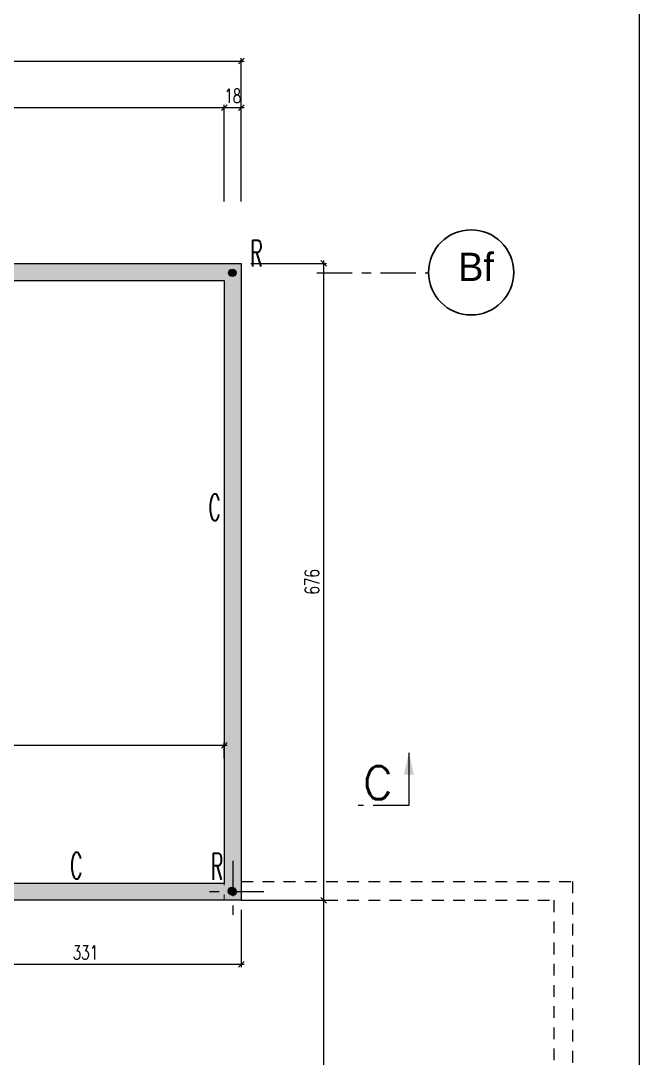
# Model space of a CAD drawing. Extents: x 308 to 437, y -199 to -146.
# Drawn here: x 430.57 to 437.13, y -175.51 to -164.49 of the extents above; entities that cross this region are included whole.
import ezdxf

# ---------------------------------------------------------------- set-up
doc = ezdxf.new("R2010")
doc.units = 0
doc.header["$LTSCALE"] = 0.5
doc.header["$MEASUREMENT"] = 0
for name, pattern in [('AXES2', [1.125, 0.75, -0.125, 0.125, -0.125]), ('CACHE', [0.375, 0.25, -0.125]), ('DISCONTINU2', [0.375, 0.25, -0.125])]:
    doc.linetypes.add(name, pattern=pattern)
doc.layers.get('DEFPOINTS').update_dxf_attribs({"linetype": 'CONTINUOUS'})
for name, color, linetype in [('1_AJSA_vue2', 13, 'CONTINUOUS'), ('A05-AXES', 13, 'AXES2'), ('A19-COTATIONS', 146, 'CONTINUOUS'), ('AXES', 6, 'AXES2'), ('CADRE-CART', 7, 'CONTINUOUS'), ('COTATION', 7, 'CONTINUOUS'), ('MURS', 3, 'CONTINUOUS'), ('POCHAGE', 254, 'CONTINUOUS'), ('RAID', 1, 'CONTINUOUS'), ('RDC', 7, 'DISCONTINU2'), ('REP-COUPES', 5, 'CONTINUOUS'), ('REPERE-CHAI', 4, 'CONTINUOUS'), ('REPERE-RAID', 4, 'CONTINUOUS')]:
    doc.layers.add(name, color=color, linetype=linetype)
doc.styles.add('CGotH', font='GOTHIC.TTF')
doc.styles.add('ROMANS8', font='romans.shx', dxfattribs={"width": 0.7})
doc.styles.get("Standard").update_dxf_attribs({"font": 'txt.shx'})
doc.dimstyles.new('COT50 cm', dxfattribs={"dimtxt": 0.15, "dimasz": 0.06, "dimexe": 0.03, "dimexo": 0.1, "dimgap": 0.05, "dimtad": 1, "dimdec": 0, "dimlfac": 100, "dimzin": 0, "dimdsep": 46, "dimtxsty": 'ROMANS8', "dimblk1": 'OBLIQUE', "dimblk2": 'OBLIQUE', "dimsah": 1, "dimcen": 0.03, "dimdle": 0.03, "dimclrt": 1, "dimadec": 0, "dimazin": 0, "dimtfac": 1, "dimtdec": 0, "dimtmove": 0, "dimatfit": 3, "dimfxl": 0, "dimtolj": 1, "dimtzin": 0, "dimlwd": -1, "dimlwe": -1, "dimarcsym": 0})

# ---------------------------------------------------------------- blocks, each defined once
blk = doc.blocks.new('_Oblique')
at = {"layer": 'COTATION', "color": 0, "lineweight": -2}
blk.add_line((-0.5, -0.5), (0.5, 0.5), dxfattribs=at)
blk = doc.blocks.new('*D863')
at = {"layer": 'COTATION', "color": 0, "transparency": 16777216}
for p, q in [((425.977, -165.415), (432.756, -165.415)), ((426.007, -166.415), (426.007, -165.385)), ((432.726, -166.415), (432.726, -165.385))]:
    blk.add_line(p, q, dxfattribs=at)
at = {"layer": 'DEFPOINTS', "color": 0, "transparency": 16777216}
for p in [(432.726, -165.415), (426.007, -167.071), (432.726, -167.251)]:
    blk.add_point(p, dxfattribs=at)
at = {"layer": 'COTATION', "color": 0, "transparency": 16777216, "xscale": 0.06, "yscale": 0.06, "zscale": 0.06, "rotation": 180}
blk.add_blockref('_Oblique', (426.007, -165.415), dxfattribs=at)
at = {"layer": 'COTATION', "color": 0, "transparency": 16777216, "xscale": 0.06, "yscale": 0.06, "zscale": 0.06}
blk.add_blockref('_Oblique', (432.726, -165.415), dxfattribs=at)
at = {"layer": 'COTATION', "color": 1, "transparency": 16777216, "insert": (429.367, -165.29), "char_height": 0.15, "attachment_point": 5, "style": 'ROMANS8'}
blk.add_mtext('\\A1;672', dxfattribs=at)
blk = doc.blocks.new('*D864')
at = {"layer": 'COTATION', "color": 0, "transparency": 16777216}
for p, q in [((432.696, -165.415), (432.937, -165.415)), ((432.726, -166.415), (432.726, -165.385)), ((432.907, -166.415), (432.907, -165.385))]:
    blk.add_line(p, q, dxfattribs=at)
at = {"layer": 'DEFPOINTS', "color": 0, "transparency": 16777216}
for p in [(432.907, -165.415), (432.907, -167.071), (432.726, -167.251)]:
    blk.add_point(p, dxfattribs=at)
at = {"layer": 'COTATION', "color": 0, "transparency": 16777216, "xscale": 0.06, "yscale": 0.06, "zscale": 0.06, "rotation": 180}
blk.add_blockref('_Oblique', (432.726, -165.415), dxfattribs=at)
at = {"layer": 'COTATION', "color": 0, "transparency": 16777216, "xscale": 0.06, "yscale": 0.06, "zscale": 0.06}
blk.add_blockref('_Oblique', (432.907, -165.415), dxfattribs=at)
at = {"layer": 'COTATION', "color": 1, "transparency": 16777216, "insert": (432.817, -165.29), "char_height": 0.15, "attachment_point": 5, "style": 'ROMANS8'}
blk.add_mtext('\\A1;18', dxfattribs=at)
blk = doc.blocks.new('*D884')
at = {"layer": 'COTATION', "color": 0, "transparency": 16777216}
for p, q in [((410.69, -164.922), (432.937, -164.922)), ((410.72, -164.922), (410.72, -164.952)), ((432.907, -165.922), (432.907, -164.892))]:
    blk.add_line(p, q, dxfattribs=at)
at = {"layer": 'DEFPOINTS', "color": 0, "transparency": 16777216}
for p in [(410.72, -164.861), (432.907, -164.922), (432.907, -167.071)]:
    blk.add_point(p, dxfattribs=at)
at = {"layer": 'COTATION', "color": 0, "transparency": 16777216, "xscale": 0.06, "yscale": 0.06, "zscale": 0.06, "rotation": 180}
blk.add_blockref('_Oblique', (410.72, -164.922), dxfattribs=at)
at = {"layer": 'COTATION', "color": 0, "transparency": 16777216, "xscale": 0.06, "yscale": 0.06, "zscale": 0.06}
blk.add_blockref('_Oblique', (432.907, -164.922), dxfattribs=at)
at = {"layer": 'COTATION', "color": 1, "transparency": 16777216, "insert": (421.813, -164.797), "char_height": 0.15, "attachment_point": 5, "style": 'ROMANS8'}
blk.add_mtext('\\A1;2219', dxfattribs=at)
blk = doc.blocks.new('*D1275')
at = {"layer": 'COTATION', "color": 0, "transparency": 16777216}
for p, q in [((433.007, -173.836), (433.813, -173.836)), ((433.783, -184.326), (433.783, -173.806)), ((432.783, -184.296), (433.813, -184.296))]:
    blk.add_line(p, q, dxfattribs=at)
at = {"layer": 'DEFPOINTS', "color": 0, "transparency": 16777216}
for p in [(432.907, -173.836), (433.783, -173.836), (426.568, -184.296)]:
    blk.add_point(p, dxfattribs=at)
at = {"layer": 'COTATION', "color": 0, "transparency": 16777216, "xscale": 0.06, "yscale": 0.06, "zscale": 0.06}
for p, rotation in [((433.783, -173.836), 90), ((433.783, -184.296), 270)]:
    blk.add_blockref('_Oblique', p, dxfattribs=dict(at, rotation=rotation))
at = {"layer": 'COTATION', "color": 1, "transparency": 16777216, "insert": (433.658, -179.066), "char_height": 0.15, "attachment_point": 5, "rotation": 90, "style": 'ROMANS8'}
blk.add_mtext('\\A1;1046', dxfattribs=at)
blk = doc.blocks.new('*D1276')
at = {"layer": 'COTATION', "color": 0, "transparency": 16777216}
for p, q in [((433.007, -167.071), (433.813, -167.071)), ((433.783, -173.866), (433.783, -167.041)), ((433.007, -173.836), (433.813, -173.836))]:
    blk.add_line(p, q, dxfattribs=at)
at = {"layer": 'DEFPOINTS', "color": 0, "transparency": 16777216}
for p in [(432.907, -167.071), (433.783, -167.071), (432.907, -173.836)]:
    blk.add_point(p, dxfattribs=at)
at = {"layer": 'COTATION', "color": 0, "transparency": 16777216, "xscale": 0.06, "yscale": 0.06, "zscale": 0.06}
for p, rotation in [((433.783, -167.071), 90), ((433.783, -173.836), 270)]:
    blk.add_blockref('_Oblique', p, dxfattribs=dict(at, rotation=rotation))
at = {"layer": 'COTATION', "color": 1, "transparency": 16777216, "insert": (433.658, -170.454), "char_height": 0.15, "attachment_point": 5, "rotation": 90, "style": 'ROMANS8'}
blk.add_mtext('\\A1;676', dxfattribs=at)
blk = doc.blocks.new('*D1279')
at = {"layer": 'COTATION', "color": 0, "transparency": 16777216}
for p, q in [((429.597, -173.934), (429.597, -174.545)), ((432.907, -173.936), (432.907, -174.545)), ((429.567, -174.515), (432.937, -174.515))]:
    blk.add_line(p, q, dxfattribs=at)
at = {"layer": 'DEFPOINTS', "color": 0, "transparency": 16777216}
for p in [(429.597, -173.834), (432.907, -173.836), (432.907, -174.515)]:
    blk.add_point(p, dxfattribs=at)
at = {"layer": 'COTATION', "color": 0, "transparency": 16777216, "xscale": 0.06, "yscale": 0.06, "zscale": 0.06, "rotation": 180}
blk.add_blockref('_Oblique', (429.597, -174.515), dxfattribs=at)
at = {"layer": 'COTATION', "color": 0, "transparency": 16777216, "xscale": 0.06, "yscale": 0.06, "zscale": 0.06}
blk.add_blockref('_Oblique', (432.907, -174.515), dxfattribs=at)
at = {"layer": 'COTATION', "color": 1, "transparency": 16777216, "insert": (431.252, -174.39), "char_height": 0.15, "attachment_point": 5, "style": 'ROMANS8'}
blk.add_mtext('\\A1;331', dxfattribs=at)
blk = doc.blocks.new('*D1286')
at = {"layer": 'COTATION', "color": 0, "transparency": 16777216}
for p, q in [((425.977, -172.189), (432.756, -172.189)), ((426.007, -172.222), (426.007, -172.159)), ((432.726, -172.325), (432.726, -172.159))]:
    blk.add_line(p, q, dxfattribs=at)
at = {"layer": 'DEFPOINTS', "color": 0, "transparency": 16777216}
for p in [(432.726, -172.189), (426.007, -172.322), (432.726, -172.425)]:
    blk.add_point(p, dxfattribs=at)
at = {"layer": 'COTATION', "color": 0, "transparency": 16777216, "xscale": 0.06, "yscale": 0.06, "zscale": 0.06, "rotation": 180}
blk.add_blockref('_Oblique', (426.007, -172.189), dxfattribs=at)
at = {"layer": 'COTATION', "color": 0, "transparency": 16777216, "xscale": 0.06, "yscale": 0.06, "zscale": 0.06}
blk.add_blockref('_Oblique', (432.726, -172.189), dxfattribs=at)
at = {"layer": 'COTATION', "color": 1, "transparency": 16777216, "insert": (429.366, -172.064), "char_height": 0.15, "attachment_point": 5, "style": 'ROMANS8'}
blk.add_mtext('\\A1;672', dxfattribs=at)
blk = doc.blocks.new('A$C6B096A38')
at = {"layer": 'POCHAGE'}
h = blk.add_hatch(dxfattribs=at)
h.set_pattern_fill('AR-SAND', color=0, scale=0.07)
h.set_pattern_definition([(37.5, (-513.79323, 160.44126), (-0.004409535, 0.134877664), [0, -0.1064, 0, -0.119, 0, -0.11375]), (7.5, (-513.79323, 160.44126), (0.12388437, 0.197550225), [0, -0.0574, 0, -0.0959, 0, -0.03675]), (327.5, (-513.87933, 160.44126), (0.21798993, 0.000396134), [0, -0.035, 0, -0.126, 0, -0.1645]), (317.5, (-513.87933, 160.44126), (0.21042886, 0.06143729), [0, -0.0175, 0, -0.0826, 0, -0.0945])])
h.paths.add_polyline_path([(79.911, -6.81), (86.631, -6.81), (86.631, -13.395), (86.811, -13.395), (86.811, -6.63), (73.638, -6.63), (67.294, -6.63), (67.294, -6.81), (70.893, -6.81), (70.893, -9.719), (71.074, -9.719), (71.074, -9.559), (72.271, -9.559), (72.271, -11.285), (72.451, -11.285), (72.451, -9.379), (71.074, -9.379), (71.073, -6.81), (73.647, -6.81), (73.647, -11.285), (73.827, -11.285), (73.827, -6.81), (79.731, -6.81), (79.731, -11.49), (79.911, -11.49)])
at = {"layer": 'AXES', "color": 1}
for p, q in [((86.721, -12.976), (86.721, -13.634)), ((87.05, -13.305), (86.392, -13.305))]:
    blk.add_line(p, q, dxfattribs=at)
at = {"layer": 'RAID'}
blk.add_circle((86.721, -13.305), 0.04, dxfattribs=at)
at = {"layer": 'RDC', "linetype": 'CACHE', "lineweight": 15}
blk.add_lwpolyline([(73.827, -6.81), (79.731, -6.81), (79.731, -11.49), (79.911, -11.49), (79.911, -6.81), (86.631, -6.81), (86.631, -13.395), (86.811, -13.395), (86.811, -6.63), (73.638, -6.63)], dxfattribs=at)

msp = doc.modelspace()

# ---------------------------------------------------------------- hatches: boundary and pattern name
at = {"layer": 'POCHAGE'}
h = msp.add_hatch(color=256, dxfattribs=at)
h.dxf.hatch_style = 1
h.paths.add_polyline_path([(417.1697, -167.2513), (419.7435, -167.2513), (419.7435, -171.2063), (419.9235, -171.2063), (419.9235, -167.2513), (425.8271, -167.2513), (425.8269, -171.5463), (426.0066, -171.5463), (426.0068, -167.2513), (432.7268, -167.2513), (432.7265, -173.6563), (429.5974, -173.6563), (429.5974, -173.8363), (432.9065, -173.8363), (432.9068, -167.0713), (411.1397, -167.0713), (411.1397, -167.2513), (416.9894, -167.2513), (416.9897, -171.7127), (417.1697, -171.7126), (417.1697, -170.0005), (418.3669, -170.0005), (418.3669, -171.7263), (418.5469, -171.7263), (418.5469, -169.8205), (417.1697, -169.8205)])
edge = h.paths.add_edge_path(flags=16)
edge.add_arc((417.0797, -167.1698), 0.04, 0, 360)
edge = h.paths.add_edge_path(flags=16)
edge.add_arc((417.0797, -169.9105), 0.04, 0, 360)
edge = h.paths.add_edge_path(flags=16)
edge.add_arc((417.0797, -170.0605), 0.04, 0, 360)
edge = h.paths.add_edge_path(flags=16)
edge.add_arc((418.4565, -169.9105), 0.04, 0, 360)
edge = h.paths.add_edge_path(flags=16)
edge.add_arc((417.0797, -171.2605), 0.04, 0, 360)
edge = h.paths.add_edge_path(flags=16)
edge.add_arc((419.8334, -167.1693), 0.04, 0, 360)
edge = h.paths.add_edge_path(flags=16)
edge.add_arc((413.4896, -167.1621), 0.04, 0, 360)
edge = h.paths.add_edge_path(flags=16)
edge.add_arc((412.2896, -167.1613), 0.04, 0, 360)
edge = h.paths.add_edge_path(flags=16)
edge.add_arc((425.9068, -167.1706), 0.04, 0, 360)
edge = h.paths.add_edge_path(flags=16)
edge.add_arc((432.8115, -167.1712), 0.04, 0, 360)
edge = h.paths.add_edge_path(flags=16)
edge.add_arc((432.8069, -173.7363), 0.04, 0, 360)
at = {"layer": 'RAID'}
for points in [[(432.8115, -167.1312, 1), (432.8115, -167.2112, 1)], [(432.8069, -173.6963, 1), (432.8069, -173.7763, 1)]]:
    msp.add_hatch(color=256, dxfattribs=at).paths.add_polyline_path(points)

# ---------------------------------------------------------------- linework, layer by layer
at = {"layer": '1_AJSA_vue2', "linetype": 'CACHE'}
for p, q in [((432.9065, -173.6362), (436.4253, -173.6362)), ((436.4253, -173.6362), (436.425, -181.9862))]:
    msp.add_line(p, q, dxfattribs=at)
msp.add_lwpolyline([(432.9065, -173.8362), (436.2253, -173.8362), (436.2248, -188.5566), (429.2008, -188.5904), (429.2055, -188.7975)], dxfattribs=at)
at = {"layer": 'A19-COTATIONS', "color": 242, "lineweight": 30, "ltscale": 10, "true_color": 0xcd2027}
msp.add_circle((435.3477, -167.1663), 0.4522, dxfattribs=at)
at = {"layer": 'AXES', "color": 1}
msp.add_line((433.7107, -167.1713), (434.8955, -167.1714), dxfattribs=at)
at = {"layer": 'CADRE-CART', "color": 1}
msp.add_lwpolyline([(307.8533, -154.9648), (437.1328, -154.9648), (437.1328, -198.9648), (307.8533, -198.9648)], close=True, dxfattribs=at)
at = {"layer": 'MURS'}
for p, q in [((410.7199, -167.0713), (432.9068, -167.0713)), ((432.9068, -167.0713), (432.9065, -173.8363)), ((426.0067, -167.2513), (432.7268, -167.2513)), ((432.7268, -167.2513), (432.7265, -173.6563)), ((432.7265, -173.6563), (425.8268, -173.6563)), ((432.9065, -173.8363), (426.0068, -173.8363))]:
    msp.add_line(p, q, dxfattribs=at)
at = {"layer": 'RAID'}
for centre in [(432.8115, -167.1712), (432.8069, -173.7363)]:
    msp.add_circle(centre, 0.04, dxfattribs=at)
at = {"layer": 'REP-COUPES'}
msp.add_line((434.2045, -172.8309), (434.1489, -172.8309), dxfattribs=at)
msp.add_lwpolyline([(434.6877, -172.2696), (434.6877, -172.8309), (434.3061, -172.8309)], dxfattribs=at)
msp.add_solid([(434.6329, -172.5034), (434.6877, -172.2696), (434.7403, -172.5034)], dxfattribs=at)

# ---------------------------------------------------------------- block references
at = {"layer": 'RDC'}
msp.add_blockref('A$C6B096A38', (346.0959, -160.4413), dxfattribs=at)

# ---------------------------------------------------------------- texts
at = {"layer": 'A05-AXES', "color": 1, "ltscale": 0.5, "insert": (435.3999, -166.9575), "char_height": 0.3, "width": 0.384, "attachment_point": 2, "rotation": 0.00168, "line_spacing_factor": 1.032839, "style": 'CGotH'}
msp.add_mtext('Bf', dxfattribs=at)
at = {"layer": 'REP-COUPES', "style": 'ROMANS8'}
msp.add_text('C', height=0.35, dxfattribs=at).set_placement((434.2003, -172.7629))
at = {"layer": 'REPERE-CHAI', "color": 4, "width": 0.519}
for p in [(432.5578, -169.8036), (431.0896, -173.6086)]:
    msp.add_text('C', height=0.28, dxfattribs=at).set_placement(p)
at = {"layer": 'REPERE-RAID', "color": 4, "width": 0.519}
for p in [(433.0013, -167.1024), (432.5828, -173.6173)]:
    msp.add_text('R', height=0.28, dxfattribs=at).set_placement(p)

# ---------------------------------------------------------------- dimensions: what is measured, and where the dimension line sits
at = {"layer": 'COTATION'}
dim = msp.add_linear_dim(base=(432.9068, -164.9222), p1=(410.7199, -164.8613), p2=(432.9068, -167.0713), dimstyle='COT50 cm', dxfattribs=at)
dim.commit()
dim.dimension.update_dxf_attribs({"geometry": '*D884', "text_midpoint": (421.8134, -164.7972)})
for base, p1, p2, picture, middle in [((432.7264, -165.4155), (426.0068, -167.0713), (432.7264, -167.2513), '*D863', (429.3666, -165.2905)), ((432.7264, -172.1886), (426.0066, -172.3219), (432.7264, -172.4252), '*D1286', (429.3665, -172.0636)), ((432.9065, -174.5149), (429.5974, -173.8338), (432.9065, -173.8363), '*D1279', (431.2519, -174.3899))]:
    dim = msp.add_linear_dim(base=base, p1=p1, p2=p2, dimstyle='COT50 cm', override={"dimtmove": 1}, dxfattribs=at)
    dim.commit()
    dim.dimension.update_dxf_attribs({"geometry": picture, "text_midpoint": middle})
dim = msp.add_linear_dim(base=(432.9068, -165.4155), p1=(432.7264, -167.2513), p2=(432.9068, -167.0713), dimstyle='COT50 cm', override={"dimtmove": 1}, dxfattribs=at)
dim.commit()
dim.dimension.update_dxf_attribs({"geometry": '*D864', "text_midpoint": (432.8166, -165.4155), "dimtype": 160})
dim = msp.add_linear_dim(base=(433.7829076753, -167.0712649847), p1=(432.9065407434, -173.8362649835), p2=(432.9065407434, -167.0712649847), angle=90, dimstyle='COT50 cm', override={"dimtmove": 1}, dxfattribs=at)
dim.commit()
dim.dimension.update_dxf_attribs({"geometry": '*D1276', "text_midpoint": (433.6579076753, -170.4537649841)})
dim = msp.add_linear_dim(base=(433.7829, -173.8363), p1=(426.5678, -184.2962), p2=(432.9065, -173.8363), angle=90, dimstyle='COT50 cm', dxfattribs=at)
dim.commit()
dim.dimension.update_dxf_attribs({"geometry": '*D1275', "text_midpoint": (433.6579, -179.0662)})

doc.saveas('drawing.dxf')
